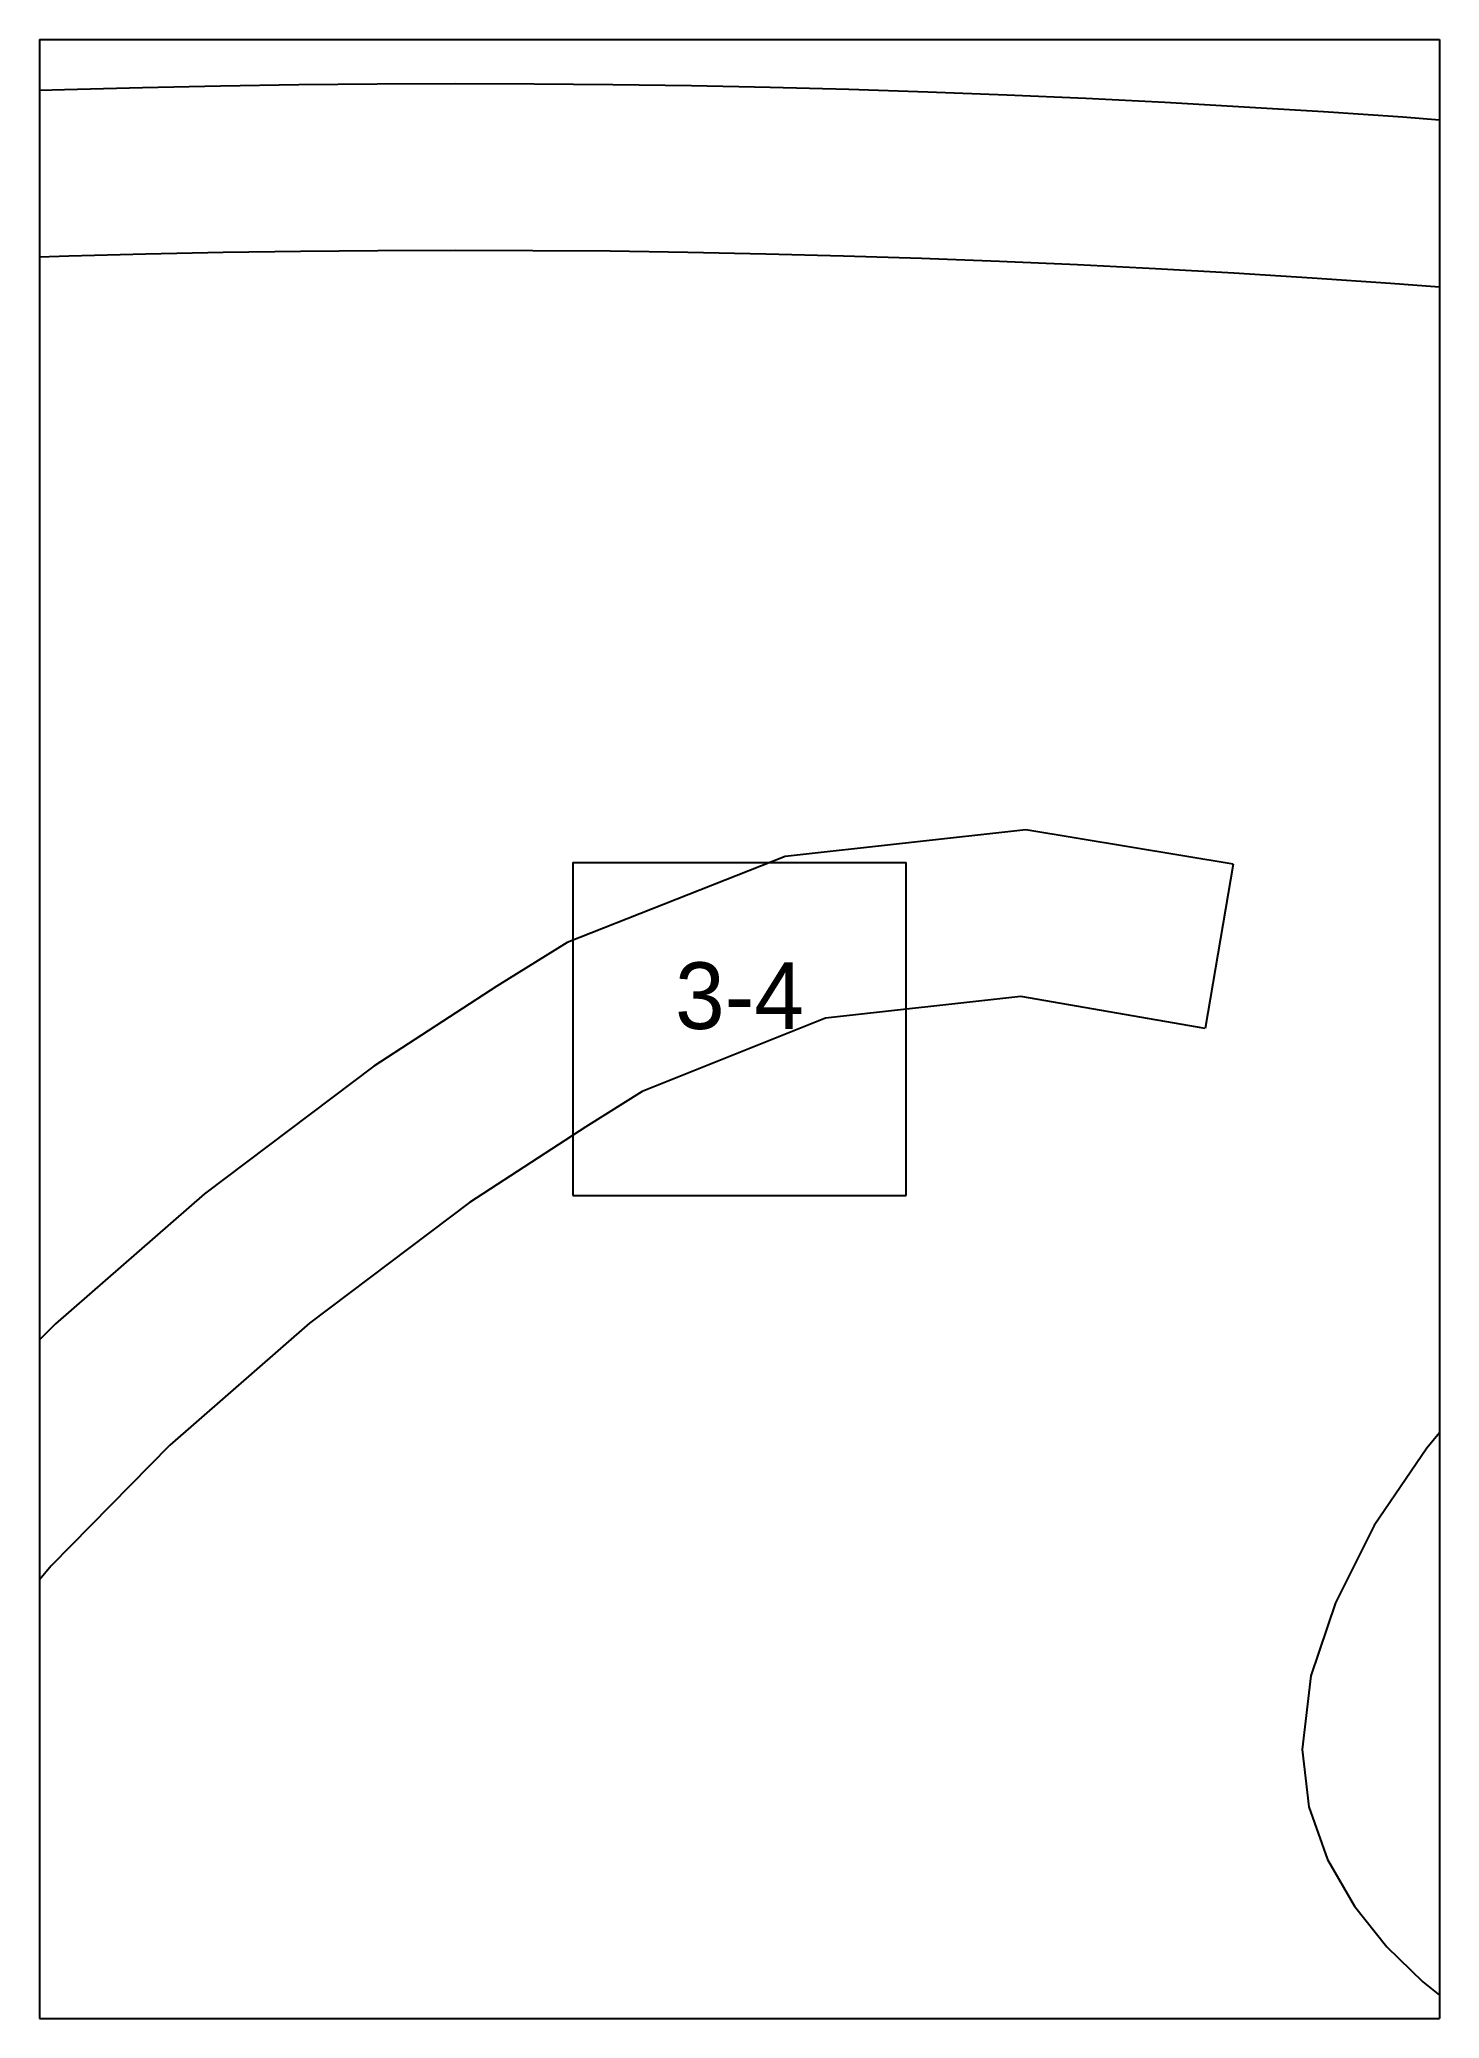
# Paper-space layout 'Plan 3-4' of a CAD drawing. Header units: metres, sheet in millimetres. Extents: x 0 to 210, y 0 to 297.
# The model-space entities are those that its viewports show. They can reach past a viewport. Long polylines and large blocks are cut down to what shows.
import ezdxf
from ezdxf.enums import TextEntityAlignment as Align

# ---------------------------------------------------------------- set-up
doc = ezdxf.new("R2010")
doc.units = ezdxf.units.M
for name, color, linetype in [('default', 7, 'Continuous'), ('TEXTLAYER', 7, 'Continuous'), ('VIEWPORTS', 7, 'Continuous')]:
    doc.layers.add(name, color=color, linetype=linetype)

msp = doc.modelspace()

# ---------------------------------------------------------------- linework, layer by layer
at = {"color": 9}
for p, q in [((630, -297), (630, -594)), ((630, -297), (630, -594)), ((840, -297), (840, -594)), ((840, -297), (840, -594)), ((420, -594), (630, -594)), ((420, -594), (630, -594)), ((630, -594), (840, -594)), ((630, -594), (630, -891)), ((630, -594), (840, -594)), ((630, -594), (630, -891)), ((840, -594), (1050, -594)), ((840, -594), (840, -891)), ((840, -594), (1050, -594)), ((840, -594), (840, -891)), ((710, -717.5), (760, -717.5)), ((710, -717.5), (710, -767.5)), ((760, -767.5), (760, -717.5)), ((710, -767.5), (760, -767.5)), ((420, -891), (630, -891)), ((420, -891), (630, -891)), ((630, -891), (840, -891)), ((630, -891), (630, -1188)), ((630, -891), (840, -891)), ((630, -891), (630, -1188)), ((840, -891), (1050, -891)), ((840, -891), (840, -1188)), ((840, -891), (1050, -891)), ((840, -891), (840, -1188))]:
    msp.add_line(p, q, dxfattribs=at)
at = {"layer": 'default', "color": 7, "linetype": 'Continuous'}
for p, q in [((622.01, -601.87), (633.72, -601.49)), ((633.72, -601.49), (645.43, -601.17)), ((645.43, -601.17), (657.16, -600.93)), ((657.16, -600.93), (668.9, -600.75)), ((668.9, -600.75), (680.65, -600.64)), ((680.65, -600.64), (692.42, -600.6)), ((692.42, -600.6), (704.19, -600.63)), ((704.19, -600.63), (715.98, -600.74)), ((715.98, -600.74), (727.78, -600.91)), ((727.78, -600.91), (739.59, -601.15)), ((739.59, -601.15), (751.41, -601.46)), ((751.41, -601.46), (763.25, -601.84)), ((763.25, -601.84), (775.1, -602.29)), ((775.1, -602.29), (786.96, -602.81)), ((786.96, -602.81), (798.83, -603.4)), ((798.83, -603.4), (810.72, -604.07)), ((810.72, -604.07), (822.61, -604.81)), ((822.61, -604.81), (834.52, -605.62)), ((834.52, -605.62), (846.44, -606.5)), ((622.83, -626.85), (634.39, -626.48)), ((634.39, -626.48), (645.96, -626.17)), ((645.96, -626.17), (657.54, -625.92)), ((657.54, -625.92), (669.13, -625.75)), ((669.13, -625.75), (680.74, -625.64)), ((680.74, -625.64), (692.35, -625.6)), ((692.35, -625.6), (703.98, -625.64)), ((703.98, -625.64), (715.62, -625.73)), ((715.62, -625.73), (727.27, -625.9)), ((727.27, -625.9), (738.93, -626.14)), ((738.93, -626.14), (750.61, -626.44)), ((750.61, -626.44), (762.3, -626.82)), ((762.3, -626.82), (774, -627.26)), ((774, -627.26), (785.71, -627.78)), ((785.71, -627.78), (797.43, -628.36)), ((797.43, -628.36), (809.17, -629.02)), ((809.17, -629.02), (820.92, -629.75)), ((820.92, -629.75), (832.68, -630.55)), ((832.68, -630.55), (844.45, -631.42)), ((777.94, -712.61), (741.87, -716.59)), ((809.04, -717.76), (777.94, -712.61)), ((741.87, -716.59), (709.17, -729.54)), ((809.04, -717.76), (804.88, -742.41)), ((709.17, -729.54), (698.58, -736.06)), ((698.58, -736.06), (680.14, -748.06)), ((777.23, -737.6), (747.92, -740.85)), ((804.88, -742.41), (777.23, -737.6)), ((747.92, -740.85), (720.41, -751.87)), ((680.14, -748.06), (654.72, -767.23)), ((720.41, -751.87), (711.97, -757.17)), ((711.97, -757.17), (694.49, -768.53)), ((654.72, -767.23), (632.38, -786.75)), ((694.49, -768.53), (670.49, -786.63)), ((632.38, -786.75), (613.17, -806.32)), ((670.49, -786.63), (649.54, -804.94)), ((847.91, -793.5), (838.1, -805.4)), ((649.54, -804.94), (631.75, -823.05)), ((838.1, -805.4), (830.23, -817.02)), ((830.23, -817.02), (824.4, -828.64)), ((631.75, -823.05), (617.18, -840.73)), ((824.4, -828.64), (820.73, -839.6)), ((820.73, -839.6), (819.42, -850.65)), ((819.42, -850.65), (820.42, -859.22)), ((820.42, -859.22), (823.2, -867.16)), ((823.2, -867.16), (827.26, -874.17)), ((827.26, -874.17), (832.13, -880.24)), ((832.13, -880.24), (837.52, -885.5)), ((837.52, -885.5), (843.24, -890.09))]:
    msp.add_line(p, q, dxfattribs=at)

# ---------------------------------------------------------------- texts
at = {"layer": 'TEXTLAYER', "color": 1}
msp.add_text('3-4', height=10, dxfattribs=at).set_placement((735, -742.5), align=Align.CENTER)

psp = doc.layouts.new('Plan 3-4')

# ---------------------------------------------------------------- viewports
at = {"layer": 'VIEWPORTS'}
psp.add_viewport(center=(105, 148.5), size=(210, 297), view_center_point=(735, -742.5), view_height=297, dxfattribs=at)

doc.saveas('drawing.dxf')
